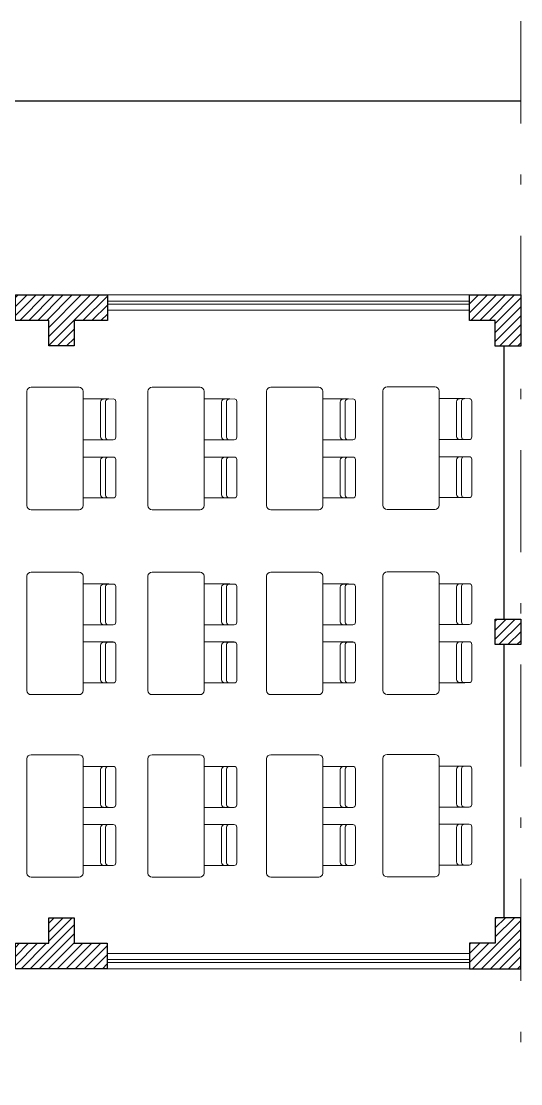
# Model space of a CAD drawing. Header units: inches. Extents: x 22.5 to 51.5, y 7 to 17.5.
# Drawn here: x 46.6 to 51.49, y 7.11 to 17.52 of the extents above; entities that cross this region are included whole.
import ezdxf

# ---------------------------------------------------------------- set-up
doc = ezdxf.new("R2010")
doc.units = ezdxf.units.IN
doc.header["$MEASUREMENT"] = 0
doc.linetypes.add('ACAD_ISO12W100', pattern=[21, 12, -3, 0, -3, 0, -3])
doc.linetypes.add('TRAZO_Y_PUNTO', pattern=[1, 0.5, -0.25, 0, -0.25])
for name, color, linetype, lineweight in [('CUT 1 100', 250, 'ACAD_ISO12W100', 5), ('DOOR WINDOW 1 100', 251, 'Continuous', 15), ('FURNITURE F 1 100', 252, 'Continuous', 13), ('HATCH F 1 100', 9, 'Continuous', 0), ('WALL 1 100', 250, 'Continuous', 30)]:
    doc.layers.add(name, color=color, linetype=linetype, lineweight=lineweight)

msp = doc.modelspace()

# ---------------------------------------------------------------- hatches: boundary and pattern name
at = {"layer": 'HATCH F 1 100'}
h = msp.add_hatch(dxfattribs=at)
h.set_pattern_fill('ANSI31', color=256, scale=0.5)
h.paths.add_polyline_path([(22.766, 14.838), (22.516, 14.838), (22.516, 14.338), (22.766, 14.338)])
h.paths.add_polyline_path([(22.766, 10.588), (22.516, 10.588), (22.516, 10.338), (22.766, 10.338)])
h.paths.add_polyline_path([(22.766, 8.738), (22.516, 8.738), (22.516, 8.238), (22.766, 8.238)])
h.paths.add_polyline_path([(26.566, 8.738), (26.316, 8.738), (26.316, 8.238), (26.566, 8.238)])
h.paths.add_polyline_path([(31.291, 8.488), (30.966, 8.488), (30.966, 8.737), (30.717, 8.737), (30.717, 8.488), (30.392, 8.488), (30.392, 8.238), (31.291, 8.238)])
h.paths.add_polyline_path([(35.391, 8.488), (35.066, 8.488), (35.066, 8.737), (34.817, 8.737), (34.817, 8.488), (34.492, 8.488), (34.492, 8.238), (35.391, 8.238)])
h.paths.add_polyline_path([(39.491, 8.488), (39.166, 8.488), (39.166, 8.737), (38.917, 8.737), (38.917, 8.488), (38.592, 8.488), (38.592, 8.238), (39.491, 8.238)])
h.paths.add_polyline_path([(43.591, 8.488), (43.266, 8.488), (43.266, 8.737), (43.017, 8.737), (43.017, 8.488), (42.692, 8.488), (42.692, 8.238), (43.591, 8.238)])
h.paths.add_polyline_path([(47.442, 8.488), (47.117, 8.488), (47.117, 8.737), (46.869, 8.737), (46.869, 8.488), (46.543, 8.488), (46.543, 8.238), (47.442, 8.238)])
h.paths.add_polyline_path([(51.491, 8.738), (51.241, 8.738), (51.241, 8.488), (50.991, 8.488), (50.991, 8.238), (51.491, 8.238)])
h.paths.add_polyline_path([(51.491, 11.663), (51.241, 11.663), (51.241, 11.413), (51.491, 11.413)])
h.paths.add_polyline_path([(51.491, 14.838), (50.991, 14.838), (50.991, 14.588), (51.241, 14.588), (51.241, 14.338), (51.491, 14.338)])
h.paths.add_polyline_path([(47.117, 14.588), (47.443, 14.588), (47.443, 14.838), (46.544, 14.838), (46.544, 14.588), (46.869, 14.588), (46.869, 14.339), (47.117, 14.339)])
h.paths.add_polyline_path([(43.592, 14.838), (42.692, 14.838), (42.692, 14.588), (43.017, 14.588), (43.017, 14.339), (43.266, 14.339), (43.266, 14.588), (43.592, 14.588)])
h.paths.add_polyline_path([(39.492, 14.838), (38.592, 14.838), (38.592, 14.588), (38.917, 14.588), (38.917, 14.339), (39.166, 14.339), (39.166, 14.588), (39.492, 14.588)])
h.paths.add_polyline_path([(35.392, 14.838), (34.492, 14.838), (34.492, 14.588), (34.817, 14.588), (34.817, 14.339), (35.066, 14.339), (35.066, 14.588), (35.392, 14.588)])
h.paths.add_polyline_path([(31.292, 14.838), (30.392, 14.838), (30.392, 14.588), (30.717, 14.588), (30.717, 14.339), (30.966, 14.339), (30.966, 14.588), (31.292, 14.588)])
h.paths.add_polyline_path([(27.091, 14.838), (26.591, 14.838), (26.591, 14.338), (26.841, 14.338), (26.841, 14.588), (27.091, 14.588)])
h.paths.add_polyline_path([(26.566, 14.838), (26.316, 14.838), (26.316, 14.338), (26.566, 14.338)])

# ---------------------------------------------------------------- linework, layer by layer
at = {"layer": 'CUT 1 100', "color": 18, "linetype": 'TRAZO_Y_PUNTO', "lineweight": 0, "ltscale": 2}
msp.add_lwpolyline([(51.491, 17.519), (51.491, 7.112)], dxfattribs=at)
at = {"layer": 'DOOR WINDOW 1 100', "ltscale": 0.025}
for p, q in [((50.991, 14.778), (47.443, 14.778)), ((50.991, 14.748), (47.443, 14.748))]:
    msp.add_line(p, q, dxfattribs=at)
at = {"layer": 'DOOR WINDOW 1 100'}
for p, q in [((50.991, 8.328), (47.442, 8.328)), ((50.991, 8.298), (47.442, 8.298))]:
    msp.add_line(p, q, dxfattribs=at)
for points in [[(50.991, 14.838), (47.443, 14.838)], [(50.991, 14.688), (47.443, 14.688)], [(50.991, 8.388), (47.442, 8.388)], [(50.991, 8.238), (47.442, 8.238)]]:
    msp.add_lwpolyline(points, dxfattribs=at)
at = {"layer": 'FURNITURE F 1 100', "linetype": 'ByBlock'}
for p, q in [((46.656, 13.895), (46.656, 12.775)), ((47.166, 13.935), (46.696, 13.935)), ((47.206, 12.775), (47.206, 13.895)), ((47.841, 13.895), (47.841, 12.775)), ((48.351, 13.935), (47.881, 13.935)), ((48.391, 12.775), (48.391, 13.895)), ((49.003, 13.895), (49.003, 12.775)), ((49.513, 13.935), (49.043, 13.935)), ((49.553, 12.775), (49.553, 13.895)), ((50.142, 13.898), (50.142, 12.778)), ((50.652, 13.938), (50.182, 13.938)), ((50.692, 12.778), (50.692, 13.898)), ((47.459, 13.82), (47.206, 13.82)), ((47.376, 13.789), (47.376, 13.45)), ((47.501, 13.82), (47.406, 13.819)), ((47.426, 13.795), (47.426, 13.444)), ((47.526, 13.442), (47.526, 13.795)), ((48.644, 13.82), (48.391, 13.82)), ((48.561, 13.789), (48.561, 13.45)), ((48.686, 13.82), (48.591, 13.819)), ((48.611, 13.795), (48.611, 13.444)), ((48.711, 13.442), (48.711, 13.795)), ((49.806, 13.82), (49.553, 13.82)), ((49.723, 13.789), (49.723, 13.45)), ((49.848, 13.82), (49.752, 13.819)), ((49.773, 13.795), (49.773, 13.444)), ((49.873, 13.442), (49.873, 13.795)), ((50.945, 13.823), (50.692, 13.823)), ((50.862, 13.792), (50.862, 13.453)), ((50.987, 13.823), (50.892, 13.822)), ((50.912, 13.798), (50.912, 13.447)), ((51.012, 13.445), (51.012, 13.798)), ((47.501, 13.419), (47.206, 13.419)), ((47.501, 13.419), (47.406, 13.42)), ((48.686, 13.419), (48.391, 13.419)), ((48.686, 13.419), (48.591, 13.42)), ((49.848, 13.419), (49.553, 13.419)), ((49.848, 13.419), (49.752, 13.42)), ((50.987, 13.422), (50.692, 13.422)), ((50.987, 13.422), (50.892, 13.423)), ((47.501, 13.251), (47.206, 13.251)), ((47.376, 12.881), (47.376, 13.22)), ((47.501, 13.251), (47.406, 13.25)), ((47.426, 12.876), (47.426, 13.226)), ((47.526, 13.229), (47.526, 12.875)), ((48.686, 13.251), (48.391, 13.251)), ((48.561, 12.881), (48.561, 13.22)), ((48.686, 13.251), (48.591, 13.25)), ((48.611, 12.876), (48.611, 13.226)), ((48.711, 13.229), (48.711, 12.875)), ((49.848, 13.251), (49.553, 13.251)), ((49.723, 12.881), (49.723, 13.22)), ((49.848, 13.251), (49.752, 13.25)), ((49.773, 12.876), (49.773, 13.226)), ((49.873, 13.229), (49.873, 12.875)), ((50.987, 13.254), (50.692, 13.254)), ((50.862, 12.884), (50.862, 13.223)), ((50.987, 13.254), (50.892, 13.253)), ((50.912, 12.878), (50.912, 13.229)), ((51.012, 13.231), (51.012, 12.878)), ((47.459, 12.85), (47.206, 12.85)), ((47.501, 12.85), (47.406, 12.851)), ((48.644, 12.85), (48.391, 12.85)), ((48.686, 12.85), (48.591, 12.851)), ((49.806, 12.85), (49.553, 12.85)), ((49.848, 12.85), (49.752, 12.851)), ((50.945, 12.853), (50.692, 12.853)), ((50.987, 12.853), (50.892, 12.854)), ((46.696, 12.735), (47.166, 12.735)), ((47.881, 12.735), (48.351, 12.735)), ((49.043, 12.735), (49.513, 12.735)), ((50.182, 12.738), (50.652, 12.738)), ((46.656, 12.083), (46.656, 10.963)), ((47.166, 12.123), (46.696, 12.123)), ((47.206, 10.963), (47.206, 12.083)), ((47.841, 12.083), (47.841, 10.963)), ((48.351, 12.123), (47.881, 12.123)), ((48.391, 10.963), (48.391, 12.083)), ((49.003, 12.083), (49.003, 10.963)), ((49.513, 12.123), (49.043, 12.123)), ((49.553, 10.963), (49.553, 12.083)), ((50.142, 12.085), (50.142, 10.965)), ((50.652, 12.125), (50.182, 12.125)), ((50.692, 10.965), (50.692, 12.085)), ((47.459, 12.008), (47.206, 12.008)), ((47.376, 11.976), (47.376, 11.638)), ((47.501, 12.007), (47.406, 12.006)), ((47.426, 11.982), (47.426, 11.632)), ((47.526, 11.629), (47.526, 11.982)), ((48.644, 12.008), (48.391, 12.008)), ((48.561, 11.976), (48.561, 11.638)), ((48.686, 12.007), (48.591, 12.006)), ((48.611, 11.982), (48.611, 11.632)), ((48.711, 11.629), (48.711, 11.982)), ((49.806, 12.008), (49.553, 12.008)), ((49.723, 11.976), (49.723, 11.638)), ((49.848, 12.007), (49.752, 12.006)), ((49.773, 11.982), (49.773, 11.632)), ((49.873, 11.629), (49.873, 11.982)), ((50.945, 12.01), (50.692, 12.01)), ((50.862, 11.979), (50.862, 11.64)), ((50.987, 12.01), (50.892, 12.009)), ((50.912, 11.985), (50.912, 11.635)), ((51.012, 11.632), (51.012, 11.985)), ((47.501, 11.607), (47.206, 11.607)), ((47.501, 11.607), (47.406, 11.608)), ((48.686, 11.607), (48.391, 11.607)), ((48.686, 11.607), (48.591, 11.608)), ((49.848, 11.607), (49.553, 11.607)), ((49.848, 11.607), (49.752, 11.608)), ((50.987, 11.609), (50.692, 11.609)), ((50.987, 11.61), (50.892, 11.61)), ((47.501, 11.439), (47.206, 11.439)), ((47.376, 11.069), (47.376, 11.407)), ((47.501, 11.438), (47.406, 11.437)), ((47.426, 11.063), (47.426, 11.413)), ((47.526, 11.416), (47.526, 11.063)), ((48.686, 11.439), (48.391, 11.439)), ((48.561, 11.069), (48.561, 11.407)), ((48.686, 11.438), (48.591, 11.437)), ((48.611, 11.063), (48.611, 11.413)), ((48.711, 11.416), (48.711, 11.063)), ((49.848, 11.439), (49.553, 11.439)), ((49.723, 11.069), (49.723, 11.407)), ((49.848, 11.438), (49.752, 11.437)), ((49.773, 11.063), (49.773, 11.413)), ((49.873, 11.416), (49.873, 11.063)), ((50.987, 11.441), (50.692, 11.441)), ((50.862, 11.072), (50.862, 11.41)), ((50.987, 11.441), (50.892, 11.44)), ((50.912, 11.066), (50.912, 11.416)), ((51.012, 11.419), (51.012, 11.066)), ((47.459, 11.038), (47.206, 11.038)), ((47.501, 11.038), (47.406, 11.039)), ((48.644, 11.038), (48.391, 11.038)), ((48.686, 11.038), (48.591, 11.039)), ((49.806, 11.038), (49.553, 11.038)), ((49.848, 11.038), (49.752, 11.039)), ((50.945, 11.04), (50.692, 11.04)), ((50.987, 11.041), (50.892, 11.042)), ((46.696, 10.923), (47.166, 10.923)), ((47.881, 10.923), (48.351, 10.923)), ((49.043, 10.923), (49.513, 10.923)), ((50.182, 10.925), (50.652, 10.925)), ((46.696, 10.335), (47.166, 10.335)), ((47.881, 10.335), (48.351, 10.335)), ((49.043, 10.335), (49.513, 10.335)), ((50.182, 10.338), (50.652, 10.338)), ((46.656, 9.175), (46.656, 10.295)), ((47.206, 10.295), (47.206, 9.175)), ((47.459, 10.22), (47.206, 10.22)), ((47.501, 10.22), (47.406, 10.219)), ((47.841, 9.175), (47.841, 10.295)), ((48.391, 10.295), (48.391, 9.175)), ((48.644, 10.22), (48.391, 10.22)), ((48.686, 10.22), (48.591, 10.219)), ((49.003, 9.175), (49.003, 10.295)), ((49.553, 10.295), (49.553, 9.175)), ((49.806, 10.22), (49.553, 10.22)), ((49.848, 10.22), (49.752, 10.219)), ((50.142, 9.178), (50.142, 10.298)), ((50.692, 10.298), (50.692, 9.178)), ((50.945, 10.223), (50.692, 10.223)), ((50.987, 10.223), (50.892, 10.222)), ((47.376, 10.189), (47.376, 9.85)), ((47.426, 10.195), (47.426, 9.844)), ((47.526, 9.842), (47.526, 10.195)), ((48.561, 10.189), (48.561, 9.85)), ((48.611, 10.195), (48.611, 9.844)), ((48.711, 9.842), (48.711, 10.195)), ((49.723, 10.189), (49.723, 9.85)), ((49.773, 10.195), (49.773, 9.844)), ((49.873, 9.842), (49.873, 10.195)), ((50.862, 10.192), (50.862, 9.853)), ((50.912, 10.198), (50.912, 9.847)), ((51.012, 9.845), (51.012, 10.198)), ((47.501, 9.819), (47.206, 9.819)), ((47.501, 9.819), (47.406, 9.82)), ((48.686, 9.819), (48.391, 9.819)), ((48.686, 9.819), (48.591, 9.82)), ((49.848, 9.819), (49.553, 9.819)), ((49.848, 9.819), (49.752, 9.82)), ((50.987, 9.822), (50.692, 9.822)), ((50.987, 9.822), (50.892, 9.823)), ((47.501, 9.651), (47.206, 9.651)), ((47.376, 9.281), (47.376, 9.62)), ((47.501, 9.651), (47.406, 9.65)), ((47.426, 9.276), (47.426, 9.626)), ((47.526, 9.629), (47.526, 9.275)), ((48.686, 9.651), (48.391, 9.651)), ((48.561, 9.281), (48.561, 9.62)), ((48.686, 9.651), (48.591, 9.65)), ((48.611, 9.276), (48.611, 9.626)), ((48.711, 9.629), (48.711, 9.275)), ((49.848, 9.651), (49.553, 9.651)), ((49.723, 9.281), (49.723, 9.62)), ((49.848, 9.651), (49.752, 9.65)), ((49.773, 9.276), (49.773, 9.626)), ((49.873, 9.629), (49.873, 9.275)), ((50.987, 9.654), (50.692, 9.654)), ((50.862, 9.284), (50.862, 9.623)), ((50.987, 9.654), (50.892, 9.653)), ((50.912, 9.278), (50.912, 9.629)), ((51.012, 9.631), (51.012, 9.278)), ((47.459, 9.25), (47.206, 9.25)), ((47.501, 9.25), (47.406, 9.251)), ((48.644, 9.25), (48.391, 9.25)), ((48.686, 9.25), (48.591, 9.251)), ((49.806, 9.25), (49.553, 9.25)), ((49.848, 9.25), (49.752, 9.251)), ((50.945, 9.253), (50.692, 9.253)), ((50.987, 9.253), (50.892, 9.254)), ((47.166, 9.135), (46.696, 9.135)), ((48.351, 9.135), (47.881, 9.135)), ((49.513, 9.135), (49.043, 9.135)), ((50.652, 9.138), (50.182, 9.138))]:
    msp.add_line(p, q, dxfattribs=at)
for centre, radius, start, end in [((46.696, 13.895), 0.04, 90, 180), ((47.166, 13.895), 0.04, 0, 90), ((47.881, 13.895), 0.04, 90, 180), ((48.351, 13.895), 0.04, 0, 90), ((49.043, 13.895), 0.04, 90, 180), ((49.513, 13.895), 0.04, 0, 90), ((50.182, 13.898), 0.04, 90, 180), ((50.652, 13.898), 0.04, 0, 90), ((47.406, 13.789), 0.03, 90.5686, 180), ((47.451, 13.794), 0.025, 90, 180), ((47.501, 13.795), 0.025, 0, 90), ((48.591, 13.789), 0.03, 90.5686, 180), ((48.636, 13.794), 0.025, 90, 180), ((48.686, 13.795), 0.025, 0, 90), ((49.753, 13.789), 0.03, 90.5686, 180), ((49.798, 13.794), 0.025, 90, 180), ((49.848, 13.795), 0.025, 0, 90), ((50.892, 13.792), 0.03, 90.5686, 180), ((50.937, 13.797), 0.025, 90, 180), ((50.987, 13.798), 0.025, 0, 90), ((47.406, 13.45), 0.03, 180, 269.4747), ((47.451, 13.445), 0.025, 180.0433, 270.0433), ((47.501, 13.444), 0.025, 270.0433, 0.0433), ((48.591, 13.45), 0.03, 180, 269.4747), ((48.636, 13.445), 0.025, 180.0433, 270.0433), ((48.686, 13.444), 0.025, 270.0433, 0.0433), ((49.753, 13.45), 0.03, 180, 269.4747), ((49.798, 13.445), 0.025, 180.0433, 270.0433), ((49.848, 13.444), 0.025, 270.0433, 0.0433), ((50.892, 13.453), 0.03, 180, 269.4747), ((50.937, 13.448), 0.025, 180.0433, 270.0433), ((50.987, 13.447), 0.025, 270.0433, 0.0433), ((47.406, 13.22), 0.03, 90.5253, 180), ((47.451, 13.226), 0.025, 89.9567, 179.9567), ((47.501, 13.226), 0.025, 359.9567, 89.9567), ((48.591, 13.22), 0.03, 90.5253, 180), ((48.636, 13.226), 0.025, 89.9567, 179.9567), ((48.686, 13.226), 0.025, 359.9567, 89.9567), ((49.753, 13.22), 0.03, 90.5253, 180), ((49.798, 13.226), 0.025, 89.9567, 179.9567), ((49.848, 13.226), 0.025, 359.9567, 89.9567), ((50.892, 13.223), 0.03, 90.5253, 180), ((50.937, 13.228), 0.025, 89.9567, 179.9567), ((50.987, 13.229), 0.025, 359.9567, 89.9567), ((47.406, 12.881), 0.03, 180, 269.4314), ((47.451, 12.876), 0.025, 180, 270), ((47.501, 12.875), 0.025, 270, 0), ((48.591, 12.881), 0.03, 180, 269.4314), ((48.636, 12.876), 0.025, 180, 270), ((48.686, 12.875), 0.025, 270, 0), ((49.753, 12.881), 0.03, 180, 269.4314), ((49.798, 12.876), 0.025, 180, 270), ((49.848, 12.875), 0.025, 270, 0), ((50.892, 12.884), 0.03, 180, 269.4314), ((50.937, 12.879), 0.025, 180, 270), ((50.987, 12.878), 0.025, 270, 0), ((46.696, 12.775), 0.04, 180, 270), ((47.166, 12.775), 0.04, 270, 0), ((47.881, 12.775), 0.04, 180, 270), ((48.351, 12.775), 0.04, 270, 0), ((49.043, 12.775), 0.04, 180, 270), ((49.513, 12.775), 0.04, 270, 0), ((50.182, 12.778), 0.04, 180, 270), ((50.652, 12.778), 0.04, 270, 0), ((46.696, 12.083), 0.04, 90, 180), ((47.166, 12.083), 0.04, 0, 90), ((47.881, 12.083), 0.04, 90, 180), ((48.351, 12.083), 0.04, 0, 90), ((49.043, 12.083), 0.04, 90, 180), ((49.513, 12.083), 0.04, 0, 90), ((50.182, 12.085), 0.04, 90, 180), ((50.652, 12.085), 0.04, 0, 90), ((47.406, 11.976), 0.03, 90.5686, 180), ((47.451, 11.982), 0.025, 90, 180), ((47.501, 11.982), 0.025, 0, 90), ((48.591, 11.976), 0.03, 90.5686, 180), ((48.636, 11.982), 0.025, 90, 180), ((48.686, 11.982), 0.025, 0, 90), ((49.753, 11.976), 0.03, 90.5686, 180), ((49.798, 11.982), 0.025, 90, 180), ((49.848, 11.982), 0.025, 0, 90), ((50.892, 11.979), 0.03, 90.5686, 180), ((50.937, 11.985), 0.025, 90, 180), ((50.987, 11.985), 0.025, 0, 90), ((47.406, 11.638), 0.03, 180, 269.4747), ((47.451, 11.632), 0.025, 180.0433, 270.0433), ((47.501, 11.632), 0.025, 270.0433, 0.0433), ((48.591, 11.638), 0.03, 180, 269.4747), ((48.636, 11.632), 0.025, 180.0433, 270.0433), ((48.686, 11.632), 0.025, 270.0433, 0.0433), ((49.753, 11.638), 0.03, 180, 269.4747), ((49.798, 11.632), 0.025, 180.0433, 270.0433), ((49.848, 11.632), 0.025, 270.0433, 0.0433), ((50.892, 11.64), 0.03, 180, 269.4747), ((50.937, 11.635), 0.025, 180.0433, 270.0433), ((50.987, 11.635), 0.025, 270.0433, 0.0433), ((47.406, 11.407), 0.03, 90.5253, 180), ((47.451, 11.413), 0.025, 89.9567, 179.9567), ((47.501, 11.413), 0.025, 359.9567, 89.9567), ((48.591, 11.407), 0.03, 90.5253, 180), ((48.636, 11.413), 0.025, 89.9567, 179.9567), ((48.686, 11.413), 0.025, 359.9567, 89.9567), ((49.753, 11.407), 0.03, 90.5253, 180), ((49.798, 11.413), 0.025, 89.9567, 179.9567), ((49.848, 11.413), 0.025, 359.9567, 89.9567), ((50.892, 11.41), 0.03, 90.5253, 180), ((50.937, 11.416), 0.025, 89.9567, 179.9567), ((50.987, 11.416), 0.025, 359.9567, 89.9567), ((47.406, 11.069), 0.03, 180, 269.4314), ((47.451, 11.063), 0.025, 180, 270), ((47.501, 11.063), 0.025, 270, 0), ((48.591, 11.069), 0.03, 180, 269.4314), ((48.636, 11.063), 0.025, 180, 270), ((48.686, 11.063), 0.025, 270, 0), ((49.753, 11.069), 0.03, 180, 269.4314), ((49.798, 11.063), 0.025, 180, 270), ((49.848, 11.063), 0.025, 270, 0), ((50.892, 11.072), 0.03, 180, 269.4314), ((50.937, 11.066), 0.025, 180, 270), ((50.987, 11.066), 0.025, 270, 0), ((46.696, 10.963), 0.04, 180, 270), ((47.166, 10.963), 0.04, 270, 0), ((47.881, 10.963), 0.04, 180, 270), ((48.351, 10.963), 0.04, 270, 0), ((49.043, 10.963), 0.04, 180, 270), ((49.513, 10.963), 0.04, 270, 0), ((50.182, 10.965), 0.04, 180, 270), ((50.652, 10.965), 0.04, 270, 0), ((46.696, 10.295), 0.04, 90, 180), ((47.166, 10.295), 0.04, 0, 90), ((47.881, 10.295), 0.04, 90, 180), ((48.351, 10.295), 0.04, 0, 90), ((49.043, 10.295), 0.04, 90, 180), ((49.513, 10.295), 0.04, 0, 90), ((50.182, 10.298), 0.04, 90, 180), ((50.652, 10.298), 0.04, 0, 90), ((47.406, 10.189), 0.03, 90.5686, 180), ((47.451, 10.194), 0.025, 90, 180), ((47.501, 10.195), 0.025, 0, 90), ((48.591, 10.189), 0.03, 90.5686, 180), ((48.636, 10.194), 0.025, 90, 180), ((48.686, 10.195), 0.025, 0, 90), ((49.753, 10.189), 0.03, 90.5686, 180), ((49.798, 10.194), 0.025, 90, 180), ((49.848, 10.195), 0.025, 0, 90), ((50.892, 10.192), 0.03, 90.5686, 180), ((50.937, 10.197), 0.025, 90, 180), ((50.987, 10.198), 0.025, 0, 90), ((47.406, 9.85), 0.03, 180, 269.4747), ((47.451, 9.845), 0.025, 180.0433, 270.0433), ((47.501, 9.844), 0.025, 270.0433, 0.0433), ((48.591, 9.85), 0.03, 180, 269.4747), ((48.636, 9.845), 0.025, 180.0433, 270.0433), ((48.686, 9.844), 0.025, 270.0433, 0.0433), ((49.753, 9.85), 0.03, 180, 269.4747), ((49.798, 9.845), 0.025, 180.0433, 270.0433), ((49.848, 9.844), 0.025, 270.0433, 0.0433), ((50.892, 9.853), 0.03, 180, 269.4747), ((50.937, 9.848), 0.025, 180.0433, 270.0433), ((50.987, 9.847), 0.025, 270.0433, 0.0433), ((47.406, 9.62), 0.03, 90.5253, 180), ((47.451, 9.626), 0.025, 89.9567, 179.9567), ((47.501, 9.626), 0.025, 359.9567, 89.9567), ((48.591, 9.62), 0.03, 90.5253, 180), ((48.636, 9.626), 0.025, 89.9567, 179.9567), ((48.686, 9.626), 0.025, 359.9567, 89.9567), ((49.753, 9.62), 0.03, 90.5253, 180), ((49.798, 9.626), 0.025, 89.9567, 179.9567), ((49.848, 9.626), 0.025, 359.9567, 89.9567), ((50.892, 9.623), 0.03, 90.5253, 180), ((50.937, 9.628), 0.025, 89.9567, 179.9567), ((50.987, 9.629), 0.025, 359.9567, 89.9567), ((47.406, 9.281), 0.03, 180, 269.4314), ((47.451, 9.276), 0.025, 180, 270), ((47.501, 9.275), 0.025, 270, 0), ((48.591, 9.281), 0.03, 180, 269.4314), ((48.636, 9.276), 0.025, 180, 270), ((48.686, 9.275), 0.025, 270, 0), ((49.753, 9.281), 0.03, 180, 269.4314), ((49.798, 9.276), 0.025, 180, 270), ((49.848, 9.275), 0.025, 270, 0), ((50.892, 9.284), 0.03, 180, 269.4314), ((50.937, 9.279), 0.025, 180, 270), ((50.987, 9.278), 0.025, 270, 0), ((46.696, 9.175), 0.04, 180, 270), ((47.166, 9.175), 0.04, 270, 0), ((47.881, 9.175), 0.04, 180, 270), ((48.351, 9.175), 0.04, 270, 0), ((49.043, 9.175), 0.04, 180, 270), ((49.513, 9.175), 0.04, 270, 0), ((50.182, 9.178), 0.04, 180, 270), ((50.652, 9.178), 0.04, 270, 0)]:
    msp.add_arc(centre, radius, start, end, dxfattribs=at)
at = {"layer": 'WALL 1 100'}
for p, q in [((51.491, 16.738), (22.516, 16.738)), ((51.329, 11.663), (51.329, 14.338)), ((51.329, 8.738), (51.329, 11.413))]:
    msp.add_line(p, q, dxfattribs=at)
for points in [[(46.544, 14.838), (47.443, 14.838), (47.443, 14.588), (47.117, 14.588), (47.117, 14.339), (46.869, 14.339), (46.869, 14.588), (46.544, 14.588), (46.544, 14.838)], [(50.991, 14.838), (51.491, 14.838), (51.491, 14.338), (51.241, 14.338), (51.241, 14.588), (50.991, 14.588), (50.991, 14.838)], [(51.329, 11.663), (51.479, 11.663)], [(51.479, 11.413), (51.329, 11.413)], [(47.442, 8.238), (46.543, 8.238), (46.543, 8.488), (46.869, 8.488), (46.869, 8.737), (47.117, 8.737), (47.117, 8.488), (47.442, 8.488), (47.442, 8.238)], [(50.991, 8.238), (51.491, 8.238), (51.491, 8.738), (51.241, 8.738), (51.241, 8.488), (50.991, 8.488), (50.991, 8.238)]]:
    msp.add_lwpolyline(points, dxfattribs=at)
msp.add_lwpolyline([(51.491, 11.413), (51.241, 11.413), (51.241, 11.663), (51.491, 11.663)], close=True, dxfattribs=at)

doc.saveas('drawing.dxf')
